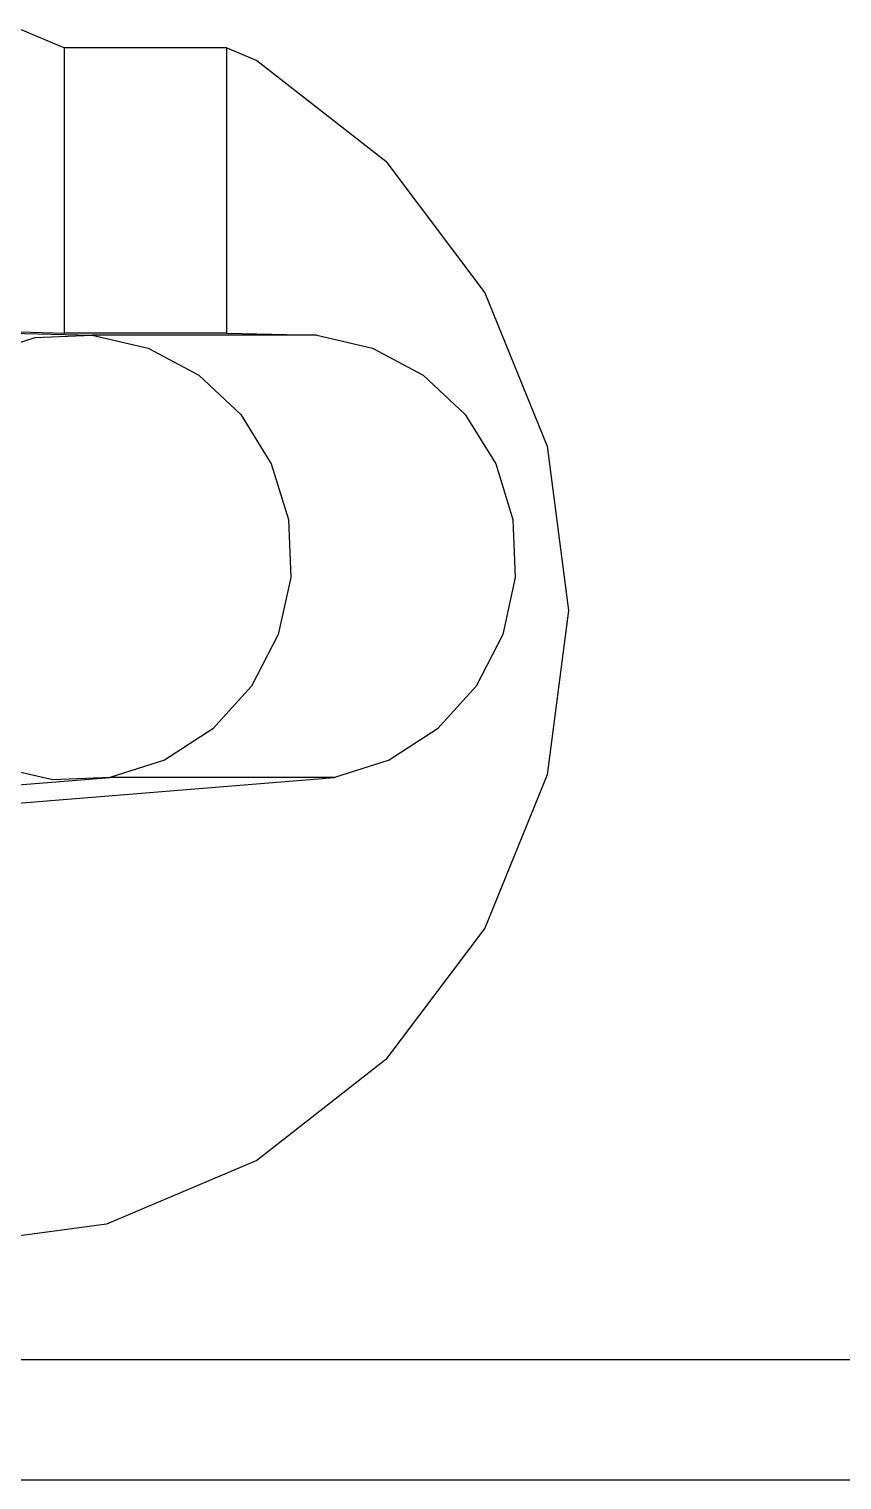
# Model space of a CAD drawing. Header units: millimetres. Extents: x 1380494 to 2061523, y -305664 to -174999.
# Drawn here: x 2014247.8 to 2014292.8, y -276192.2 to -276111.8 of the extents above; entities that cross this region are included whole.
import ezdxf

# ---------------------------------------------------------------- set-up
doc = ezdxf.new("R2010")
doc.units = ezdxf.units.MM
doc.header["$LTSCALE"] = 600
doc.header["$MEASUREMENT"] = 0
doc.layers.add('medical equipment', color=171, linetype='Continuous', lineweight=25)

msp = doc.modelspace()

# ---------------------------------------------------------------- linework, layer by layer
at = {"layer": 'medical equipment'}
for p, q in [((2014247.3557, -276111.8477), (2014249.8134, -276112.8859)), ((2014249.8134, -276128.6852), (2014249.8134, -276112.8859)), ((2014258.8057, -276112.8859), (2014249.8134, -276112.8859)), ((2014258.8057, -276128.6852), (2014258.8057, -276112.8859)), ((2014258.8057, -276112.8859), (2014260.4551, -276113.5826)), ((2014260.4551, -276113.5826), (2014267.5995, -276119.1732)), ((2014267.5995, -276119.1732), (2014273.0815, -276126.459)), ((2014273.0815, -276126.459), (2014276.5277, -276134.9436)), ((2014239.8627, -276128.4059), (2014249.8134, -276128.6852)), ((2014239.1283, -276128.5084), (2014251.3516, -276128.8066)), ((2014245.1693, -276129.8992), (2014248.1899, -276128.9379)), ((2014248.1899, -276128.9379), (2014251.3516, -276128.8066)), ((2014258.8057, -276128.6852), (2014249.8134, -276128.6852)), ((2014263.7821, -276128.8066), (2014251.3516, -276128.8066)), ((2014251.3516, -276128.8066), (2014254.4388, -276129.5142)), ((2014258.8057, -276128.6852), (2014263.7821, -276128.8066)), ((2014263.7821, -276128.8066), (2014266.8693, -276129.5142)), ((2014254.4388, -276129.5142), (2014257.2413, -276131.0127)), ((2014266.8693, -276129.5142), (2014269.6718, -276131.0127)), ((2014257.2413, -276131.0127), (2014259.568, -276133.1997)), ((2014269.6718, -276131.0127), (2014271.9985, -276133.1997)), ((2014259.568, -276133.1997), (2014261.2603, -276135.9264)), ((2014271.9985, -276133.1997), (2014273.6908, -276135.9264)), ((2014276.5277, -276134.9436), (2014277.7031, -276144.0486)), ((2014261.2603, -276135.9264), (2014262.203, -276139.0068)), ((2014273.6908, -276135.9264), (2014274.6335, -276139.0068)), ((2014262.203, -276139.0068), (2014262.3317, -276142.2311)), ((2014274.6335, -276139.0068), (2014274.7623, -276142.2311)), ((2014262.3317, -276142.2311), (2014261.6378, -276145.3795)), ((2014274.7623, -276142.2311), (2014274.0683, -276145.3795)), ((2014277.7031, -276144.0486), (2014276.5277, -276153.1536)), ((2014261.6378, -276145.3795), (2014260.1685, -276148.2375)), ((2014274.0683, -276145.3795), (2014272.599, -276148.2375)), ((2014260.1685, -276148.2375), (2014258.0239, -276150.6102)), ((2014272.599, -276148.2375), (2014270.4544, -276150.6102)), ((2014258.0239, -276150.6102), (2014255.3502, -276152.3361)), ((2014270.4544, -276150.6102), (2014267.7807, -276152.3361)), ((2014255.3502, -276152.3361), (2014252.3295, -276153.2974)), ((2014267.7807, -276152.3361), (2014264.7601, -276153.2974)), ((2014237.1033, -276154.5364), (2014252.3295, -276153.2974)), ((2014241.1135, -276155.2216), (2014264.7601, -276153.2974)), ((2014249.1679, -276153.4287), (2014246.0806, -276152.7211)), ((2014252.3295, -276153.2974), (2014249.1679, -276153.4287)), ((2014264.7601, -276153.2974), (2014252.3295, -276153.2974)), ((2014276.5277, -276153.1536), (2014273.0815, -276161.6381)), ((2014273.0815, -276161.6381), (2014267.5995, -276168.9239)), ((2014267.5995, -276168.9239), (2014260.4551, -276174.5145)), ((2014260.4551, -276174.5145), (2014252.1354, -276178.029)), ((2014252.1354, -276178.029), (2014243.2072, -276179.2277)), ((2014213.1382, -276185.5176), (2014297.4849, -276185.5345)), ((2014076.2979, -276192.2024), (2014393.6213, -276192.2024))]:
    msp.add_line(p, q, dxfattribs=at)

doc.saveas('drawing.dxf')
